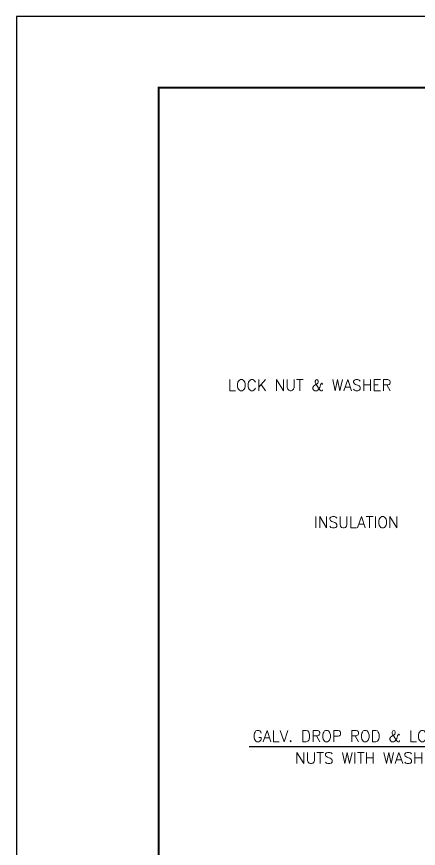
# Model space of a CAD drawing. Header units: millimetres. Extents: x 0 to 531, y -4 to 262.
# Drawn here: x 218.56 to 235.57, y 129.74 to 164.9 of the extents above; entities that cross this region are included whole.
import ezdxf

# ---------------------------------------------------------------- set-up
doc = ezdxf.new("R2010")
doc.units = ezdxf.units.MM
for name, color, linetype in [('.1', 1, 'Continuous'), ('L', 7, 'Continuous'), ('template', 7, 'Continuous'), ('text', 7, 'Continuous')]:
    doc.layers.add(name, color=color, linetype=linetype)
doc.styles.add('ROMANC', font='romans.shx', dxfattribs={"width": 0.65, "height": 200})

msp = doc.modelspace()

# ---------------------------------------------------------------- linework, layer by layer
at = {"layer": '.1', "color": 0}
msp.add_line((317.84, 164.9), (218.564, 164.9), dxfattribs=at)
at = {"layer": 'L'}
msp.add_lwpolyline([(238.448, 137.899), (238.955, 134.033), (228.411, 134.033)], dxfattribs=at)
at = {"layer": 'template'}
msp.add_line((218.564, 164.9), (218.564, 94.504), dxfattribs=at)
at = {"layer": 'template', "linetype": 'Continuous', "const_width": 0.0853}
msp.add_lwpolyline([(224.581, 97.513), (314.832, 97.513), (314.832, 161.892), (224.581, 161.892)], close=True, dxfattribs=at)

# ---------------------------------------------------------------- texts
at = {"layer": 'text', "style": 'ROMANC'}
for s, height, p in [('LOCK NUT & WASHER', 0.47736, (227.502, 149.083)), ('INSULATION', 0.4774, (231.15, 143.289)), ('GALV. DROP ROD & LOCK', 0.47736, (228.551, 134.251)), ('NUTS WITH WASHERS', 0.47736, (230.345, 133.324))]:
    msp.add_text(s, height=height, dxfattribs=at).set_placement(p)

doc.saveas('drawing.dxf')
